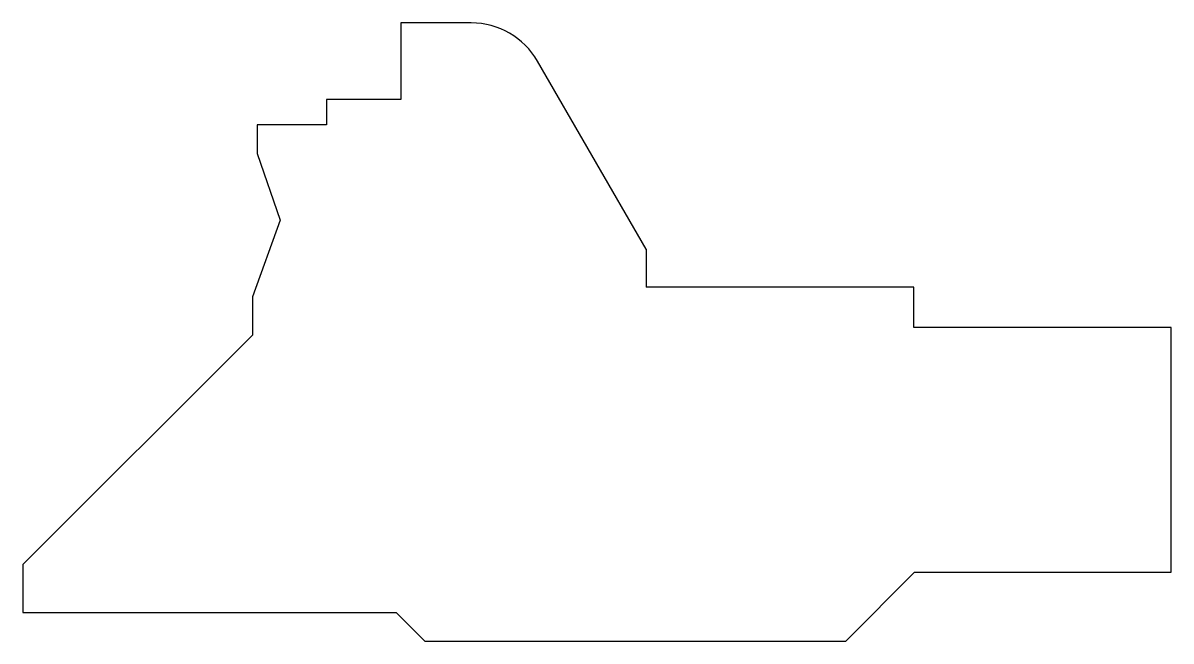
# Model space of a CAD drawing. Header units: millimetres. Extents: x -203 to 178, y -64 to 142.
import ezdxf

# ---------------------------------------------------------------- set-up
doc = ezdxf.new("R2010")
doc.units = ezdxf.units.MM
doc.layers.add('Sketch', color=7, linetype='CONTINUOUS')

msp = doc.modelspace()

# ---------------------------------------------------------------- linework, layer by layer
at = {"layer": 'Sketch'}
for p, q in [((-54.42, 141.73), (-77.85, 141.73)), ((-77.85, 141.73), (-77.85, 116.33)), ((3.58, 66.67), (-32.42, 129.03)), ((-77.85, 116.33), (-102.49, 116.33)), ((-102.49, 116.33), (-102.49, 107.95)), ((-102.49, 107.95), (-125.48, 107.95)), ((-125.48, 107.95), (-125.48, 98.42)), ((-125.48, 98.42), (-117.86, 76.2)), ((-117.86, 76.2), (-127, 50.8)), ((3.58, 66.67), (3.58, 53.98)), ((92.48, 53.98), (3.58, 53.98)), ((92.48, 40.64), (92.48, 53.98)), ((-127, 50.8), (-127, 38.1)), ((-127, 38.1), (-203.2, -38.1)), ((177.8, 40.64), (92.48, 40.64)), ((177.8, -38.1), (177.8, 40.64)), ((-203.2, -38.1), (-203.2, -53.98)), ((177.8, -40.64), (177.8, -38.1)), ((69.85, -63.5), (92.71, -40.64)), ((92.71, -40.64), (177.8, -40.64)), ((-203.2, -53.98), (-79.38, -53.98)), ((-79.38, -53.98), (-69.85, -63.5)), ((-69.85, -63.5), (69.85, -63.5))]:
    msp.add_line(p, q, dxfattribs=at)
msp.add_arc((-54.42, 116.33), 25.4, 30, 90, dxfattribs=at)

doc.saveas('drawing.dxf')
